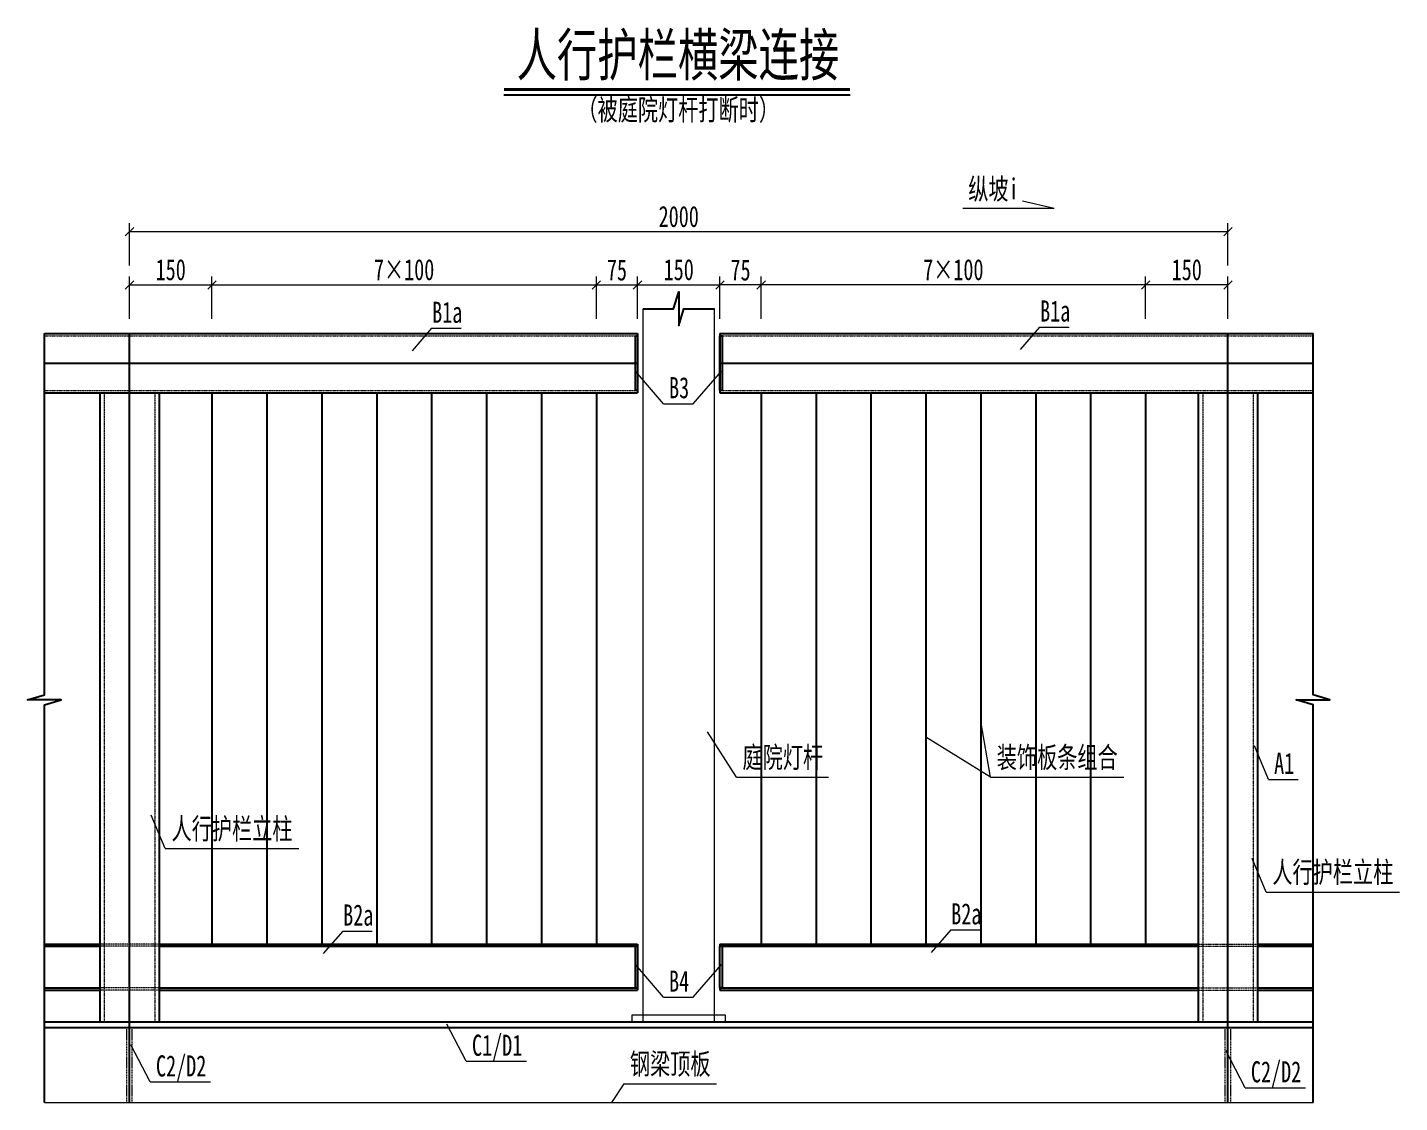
# Model space of a CAD drawing. Header units: millimetres. Extents: x -13368 to 383539, y -58537 to -26098.
# Drawn here: x 14787 to 17285, y -39268 to -37309 of the extents above; entities that cross this region are included whole.
import ezdxf
from ezdxf.enums import TextEntityAlignment as Align

# ---------------------------------------------------------------- set-up
doc = ezdxf.new("R2010")
doc.units = ezdxf.units.MM
doc.linetypes.add('DASHED', pattern=[0.75, 0.5, -0.25])
doc.layers.get('Defpoints').update_dxf_attribs({"color": 8})
for name, color, linetype, lineweight in [('文字', 7, 'Continuous', 15), ('标注线及字体', 2, 'Continuous', 15), ('细实线', 4, 'Continuous', 15), ('虚线', 7, 'DASHED', 13), ('钢板粗线', 1, 'Continuous', 25)]:
    doc.layers.add(name, color=color, linetype=linetype, lineweight=lineweight)
doc.styles.add('111', font='', dxfattribs={"width": 0.7})
doc.styles.add('BM_Dim', font='', dxfattribs={"width": 0.85})
doc.styles.get('111').set_extended_font_data('仿宋_GB2312')
doc.styles.get('BM_Dim').set_extended_font_data('仿宋_GB2312')
doc.dimstyles.new('200', dxfattribs={"dimscale": 0, "dimtxt": 2.5, "dimasz": 1, "dimexe": 1, "dimexo": 1, "dimgap": 0.6, "dimtad": 1, "dimdec": 0, "dimdsep": 46, "dimtxsty": '111', "dimblk": 'OBLIQUE', "dimcen": 0, "dimclrd": 4, "dimclre": 4, "dimclrt": 4, "dimadec": 1, "dimazin": 2, "dimtfac": 1, "dimtdec": 0, "dimtix": 1, "dimtmove": 2, "dimatfit": 3, "dimfxl": 4, "dimfxlon": 1, "dimtolj": 1, "dimlwd": -1, "dimlwe": -1, "dimarcsym": 0})

# ---------------------------------------------------------------- blocks, each defined once
blk = doc.blocks.new('_Oblique')
at = {"color": 0, "linetype": 'ByBlock', "lineweight": -2}
blk.add_line((-0.5, -0.5), (0.5, 0.5), dxfattribs=at)
blk = doc.blocks.new('*D107')
at = {"layer": 'Defpoints', "color": 0, "transparency": 16777216}
for p in [(15122.8, -37778.4), (14972.8, -37920.8), (15122.8, -37986.1)]:
    blk.add_point(p, dxfattribs=at)
at = {"layer": '细实线', "color": 4, "transparency": 16777216}
for p, q in [((14972.8, -37839.9), (14972.8, -37763)), ((15122.8, -37839.9), (15122.8, -37763)), ((14972.8, -37778.4), (15122.8, -37778.4))]:
    blk.add_line(p, q, dxfattribs=at)
at = {"layer": '细实线', "color": 4, "transparency": 16777216, "xscale": 15.38461538461539, "yscale": 15.38461538461539, "zscale": 15.38461538461539, "rotation": 180}
blk.add_blockref('_Oblique', (14972.8, -37778.4), dxfattribs=at)
at = {"layer": '细实线', "color": 4, "transparency": 16777216, "xscale": 15.38461538461539, "yscale": 15.38461538461539, "zscale": 15.38461538461539}
blk.add_blockref('_Oblique', (15122.8, -37778.4), dxfattribs=at)
at = {"layer": '细实线', "color": 4, "transparency": 16777216, "insert": (15047.8, -37750.8), "char_height": 38.46, "attachment_point": 5, "style": '111'}
blk.add_mtext('\\A1;150', dxfattribs=at)
blk = doc.blocks.new('*D108')
at = {"layer": 'Defpoints', "color": 0, "transparency": 16777216}
for p in [(16122.8, -37778.4), (16122.8, -37986.1), (16822.8, -37995.2)]:
    blk.add_point(p, dxfattribs=at)
at = {"layer": '细实线', "color": 4, "transparency": 16777216}
for p, q in [((16122.8, -37839.9), (16122.8, -37763)), ((16822.8, -37839.9), (16822.8, -37763)), ((16822.8, -37778.4), (16122.8, -37778.4))]:
    blk.add_line(p, q, dxfattribs=at)
at = {"layer": '细实线', "color": 4, "transparency": 16777216, "xscale": 15.38461538461539, "yscale": 15.38461538461539, "zscale": 15.38461538461539, "rotation": 180}
blk.add_blockref('_Oblique', (16122.8, -37778.4), dxfattribs=at)
at = {"layer": '细实线', "color": 4, "transparency": 16777216, "xscale": 15.38461538461539, "yscale": 15.38461538461539, "zscale": 15.38461538461539}
blk.add_blockref('_Oblique', (16822.8, -37778.4), dxfattribs=at)
at = {"layer": '细实线', "color": 4, "transparency": 16777216, "insert": (16472.8, -37750.8), "char_height": 38.46, "attachment_point": 5, "style": '111'}
blk.add_mtext('\\A1;7×100', dxfattribs=at)
blk = doc.blocks.new('*D109')
at = {"layer": 'Defpoints', "color": 0, "transparency": 16777216}
for p in [(16822.8, -37778.4), (16972.8, -37920.8), (16822.8, -37986.1)]:
    blk.add_point(p, dxfattribs=at)
at = {"layer": '细实线', "color": 4, "transparency": 16777216}
for p, q in [((16822.8, -37839.9), (16822.8, -37763)), ((16972.8, -37839.9), (16972.8, -37763)), ((16972.8, -37778.4), (16822.8, -37778.4))]:
    blk.add_line(p, q, dxfattribs=at)
at = {"layer": '细实线', "color": 4, "transparency": 16777216, "xscale": 15.38461538461539, "yscale": 15.38461538461539, "zscale": 15.38461538461539, "rotation": 180}
blk.add_blockref('_Oblique', (16822.8, -37778.4), dxfattribs=at)
at = {"layer": '细实线', "color": 4, "transparency": 16777216, "xscale": 15.38461538461539, "yscale": 15.38461538461539, "zscale": 15.38461538461539}
blk.add_blockref('_Oblique', (16972.8, -37778.4), dxfattribs=at)
at = {"layer": '细实线', "color": 4, "transparency": 16777216, "insert": (16897.8, -37750.8), "char_height": 38.46, "attachment_point": 5, "style": '111'}
blk.add_mtext('\\A1;150', dxfattribs=at)
blk = doc.blocks.new('*D110')
at = {"layer": 'Defpoints', "color": 0, "transparency": 16777216}
for p in [(14972.8, -37681.5), (14972.8, -37920.8), (16972.8, -37920.8)]:
    blk.add_point(p, dxfattribs=at)
at = {"layer": '细实线', "color": 4, "transparency": 16777216}
for p, q in [((14972.8, -37743), (14972.8, -37666.1)), ((16972.8, -37743), (16972.8, -37666.1)), ((16972.8, -37681.5), (14972.8, -37681.5))]:
    blk.add_line(p, q, dxfattribs=at)
at = {"layer": '细实线', "color": 4, "transparency": 16777216, "xscale": 15.38461538461539, "yscale": 15.38461538461539, "zscale": 15.38461538461539, "rotation": 180}
blk.add_blockref('_Oblique', (14972.8, -37681.5), dxfattribs=at)
at = {"layer": '细实线', "color": 4, "transparency": 16777216, "xscale": 15.38461538461539, "yscale": 15.38461538461539, "zscale": 15.38461538461539}
blk.add_blockref('_Oblique', (16972.8, -37681.5), dxfattribs=at)
at = {"layer": '细实线', "color": 4, "transparency": 16777216, "insert": (15972.8, -37654), "char_height": 38.46, "attachment_point": 5, "style": '111'}
blk.add_mtext('\\A1;2000', dxfattribs=at)
blk = doc.blocks.new('*D111')
at = {"layer": 'Defpoints', "color": 0, "transparency": 16777216}
for p in [(15822.8, -37778.4), (15122.8, -37995.2), (15822.8, -37986.1)]:
    blk.add_point(p, dxfattribs=at)
at = {"layer": '细实线', "color": 4, "transparency": 16777216}
for p, q in [((15122.8, -37839.9), (15122.8, -37763)), ((15822.8, -37839.9), (15822.8, -37763)), ((15122.8, -37778.4), (15822.8, -37778.4))]:
    blk.add_line(p, q, dxfattribs=at)
at = {"layer": '细实线', "color": 4, "transparency": 16777216, "xscale": 15.38461538461539, "yscale": 15.38461538461539, "zscale": 15.38461538461539, "rotation": 180}
blk.add_blockref('_Oblique', (15122.8, -37778.4), dxfattribs=at)
at = {"layer": '细实线', "color": 4, "transparency": 16777216, "xscale": 15.38461538461539, "yscale": 15.38461538461539, "zscale": 15.38461538461539}
blk.add_blockref('_Oblique', (15822.8, -37778.4), dxfattribs=at)
at = {"layer": '细实线', "color": 4, "transparency": 16777216, "insert": (15472.8, -37750.8), "char_height": 38.46, "attachment_point": 5, "style": '111'}
blk.add_mtext('\\A1;7×100', dxfattribs=at)
blk = doc.blocks.new('*D112')
at = {"layer": 'Defpoints', "color": 0, "transparency": 16777216}
for p in [(15897.8, -37778.4), (15897.8, -37958.4), (15822.8, -37986.1)]:
    blk.add_point(p, dxfattribs=at)
at = {"layer": '细实线', "color": 4, "transparency": 16777216}
for p, q in [((15822.8, -37839.9), (15822.8, -37763)), ((15897.8, -37839.9), (15897.8, -37763)), ((15822.8, -37778.4), (15897.8, -37778.4))]:
    blk.add_line(p, q, dxfattribs=at)
at = {"layer": '细实线', "color": 4, "transparency": 16777216, "xscale": 15.38461538461539, "yscale": 15.38461538461539, "zscale": 15.38461538461539, "rotation": 180}
blk.add_blockref('_Oblique', (15822.8, -37778.4), dxfattribs=at)
at = {"layer": '细实线', "color": 4, "transparency": 16777216, "xscale": 15.38461538461539, "yscale": 15.38461538461539, "zscale": 15.38461538461539}
blk.add_blockref('_Oblique', (15897.8, -37778.4), dxfattribs=at)
at = {"layer": '细实线', "color": 4, "transparency": 16777216, "insert": (15860.3, -37751.3), "char_height": 38.46, "attachment_point": 5, "style": '111'}
blk.add_mtext('\\A1;75', dxfattribs=at)
blk = doc.blocks.new('*D113')
at = {"layer": 'Defpoints', "color": 0, "transparency": 16777216}
for p in [(16047.8, -37778.4), (15897.8, -37974.8), (16047.8, -37974.8)]:
    blk.add_point(p, dxfattribs=at)
at = {"layer": '细实线', "color": 4, "transparency": 16777216}
for p, q in [((15897.8, -37839.9), (15897.8, -37763)), ((16047.8, -37839.9), (16047.8, -37763)), ((15897.8, -37778.4), (16047.8, -37778.4))]:
    blk.add_line(p, q, dxfattribs=at)
at = {"layer": '细实线', "color": 4, "transparency": 16777216, "xscale": 15.38461538461539, "yscale": 15.38461538461539, "zscale": 15.38461538461539, "rotation": 180}
blk.add_blockref('_Oblique', (15897.8, -37778.4), dxfattribs=at)
at = {"layer": '细实线', "color": 4, "transparency": 16777216, "xscale": 15.38461538461539, "yscale": 15.38461538461539, "zscale": 15.38461538461539}
blk.add_blockref('_Oblique', (16047.8, -37778.4), dxfattribs=at)
at = {"layer": '细实线', "color": 4, "transparency": 16777216, "insert": (15972.8, -37750.8), "char_height": 38.46, "attachment_point": 5, "style": '111'}
blk.add_mtext('\\A1;150', dxfattribs=at)
blk = doc.blocks.new('*D114')
at = {"layer": 'Defpoints', "color": 0, "transparency": 16777216}
for p in [(16047.8, -37778.4), (16047.8, -37958.4), (16122.8, -37986.1)]:
    blk.add_point(p, dxfattribs=at)
at = {"layer": '细实线', "color": 4, "transparency": 16777216}
for p, q in [((16047.8, -37839.9), (16047.8, -37763)), ((16122.8, -37839.9), (16122.8, -37763)), ((16122.8, -37778.4), (16047.8, -37778.4))]:
    blk.add_line(p, q, dxfattribs=at)
at = {"layer": '细实线', "color": 4, "transparency": 16777216, "xscale": 15.38461538461539, "yscale": 15.38461538461539, "zscale": 15.38461538461539, "rotation": 180}
blk.add_blockref('_Oblique', (16047.8, -37778.4), dxfattribs=at)
at = {"layer": '细实线', "color": 4, "transparency": 16777216, "xscale": 15.38461538461539, "yscale": 15.38461538461539, "zscale": 15.38461538461539}
blk.add_blockref('_Oblique', (16122.8, -37778.4), dxfattribs=at)
at = {"layer": '细实线', "color": 4, "transparency": 16777216, "insert": (16085.3, -37751.3), "char_height": 38.46, "attachment_point": 5, "style": '111'}
blk.add_mtext('\\A1;75', dxfattribs=at)

msp = doc.modelspace()

# ---------------------------------------------------------------- linework, layer by layer
at = {"color": 4}
msp.add_line((15654.4, -37431.9), (16284.9, -37431.9), dxfattribs=at)
at = {"color": 6, "const_width": 5.54}
msp.add_lwpolyline([(15654.4, -37422.6), (16284.9, -37422.6)], dxfattribs=at)
at = {"color": 4}
for points in [[(15907.8, -37821.7), (15963.5, -37821.7), (15972.8, -37790.9), (15972.8, -37852.4), (15982, -37821.7), (15994.3, -37821.7), (16037.8, -37821.7)], [(14817.7, -39267.6), (14817.7, -38543.2), (14848.5, -38534), (14786.9, -38534), (14817.7, -38524.7), (14817.7, -38512.4), (14817.7, -37866.8)], [(17127.8, -39267.6), (17127.8, -38543.2), (17097.1, -38534), (17158.6, -38534), (17127.8, -38524.7), (17127.8, -38512.4), (17127.8, -37866.8)]]:
    msp.add_lwpolyline(points, dxfattribs=at)
at = {"layer": 'Defpoints'}
for p, q in [((14972.8, -39267.6), (14972.8, -37866.8)), ((16972.8, -39267.6), (16972.8, -37866.8)), ((14817.7, -37920.8), (15897.8, -37920.8)), ((16047.8, -37920.8), (17127.8, -37920.8))]:
    msp.add_line(p, q, dxfattribs=at)
at = {"layer": '细实线'}
for p, q in [((16490.1, -37638.3), (16656.6, -37638.3)), ((16598.5, -37625.4), (16656.6, -37638.3)), ((15907.8, -39120.8), (15907.8, -37821.7)), ((16037.8, -39120.8), (16037.8, -37821.7)), ((15522.9, -37857.4), (15487.4, -37898.4)), ((15522.9, -37857.4), (15576.8, -37857.4)), ((16629.9, -37855.1), (16594.4, -37896.1)), ((16629.9, -37855.1), (16683.8, -37855.1)), ((15945.1, -37994.8), (15893.8, -37935.3)), ((15999, -37994.8), (16050.4, -37935.3)), ((15945.1, -37994.8), (15999, -37994.8)), ((16540.5, -38675.1), (16522.8, -38573)), ((16078.1, -38675.1), (16025.2, -38592.4)), ((16540.5, -38675.1), (16422.8, -38601.9)), ((17046.8, -38679), (17021.3, -38618.1)), ((16078.1, -38675.1), (16245.7, -38675.1)), ((16540.5, -38675.1), (16783.5, -38675.1)), ((17046.8, -38679), (17100.7, -38679)), ((15037.9, -38805.1), (15012.3, -38744.2)), ((15037.9, -38805.1), (15280.9, -38805.1)), ((17042.2, -38884.2), (17016.7, -38823.3)), ((17042.2, -38884.2), (17285.3, -38884.2)), ((15361, -38955.3), (15325.4, -38996.3)), ((15361, -38955.3), (15414.8, -38955.3)), ((16468, -38953.1), (16432.5, -38994.1)), ((16468, -38953.1), (16521.9, -38953.1)), ((15945.1, -39075.7), (15893.8, -39016.2)), ((15999, -39075.7), (16050.4, -39016.2)), ((15945.1, -39075.7), (15999, -39075.7)), ((15586, -39192.4), (15550.5, -39124.7)), ((15010.6, -39230.1), (14975.1, -39162.4)), ((17004.3, -39240.7), (16968.7, -39173)), ((15586, -39192.4), (15695.6, -39192.4)), ((15010.6, -39230.1), (15120.2, -39230.1)), ((15872.8, -39233.5), (15850.6, -39267.6)), ((15872.8, -39233.5), (16041.3, -39233.5)), ((17004.3, -39240.7), (17113.9, -39240.7)), ((14817.7, -39267.6), (17127.8, -39267.6))]:
    msp.add_line(p, q, dxfattribs=at)
msp.add_lwpolyline([(15888.3, -39107.9), (16057.2, -39107.9), (16057.2, -39120.8), (15888.3, -39120.8)], close=True, dxfattribs=at)
at = {"layer": '虚线'}
for p, q in [((14817.7, -37870.8), (15897.8, -37870.8)), ((16047.8, -37870.8), (17127.8, -37870.8)), ((14817.7, -37970.8), (15897.8, -37970.8)), ((14926.8, -37974.8), (14926.8, -39120.8)), ((15018.8, -37974.8), (15018.8, -39120.8)), ((16047.8, -37970.8), (17127.8, -37970.8)), ((16926.8, -37974.8), (16926.8, -39120.8)), ((17018.8, -37974.8), (17018.8, -39120.8)), ((15026.8, -38978.8), (14918.8, -38978.8)), ((15026.8, -38982.8), (14918.8, -38982.8)), ((16918.8, -38978.8), (17026.8, -38978.8)), ((16918.8, -38982.8), (17026.8, -38982.8)), ((15026.8, -39058.8), (14918.8, -39058.8)), ((15026.8, -39062.8), (14918.8, -39062.8)), ((16918.8, -39058.8), (17026.8, -39058.8)), ((16918.8, -39062.8), (17026.8, -39062.8))]:
    msp.add_line(p, q, dxfattribs=at)
at = {"layer": '虚线', "ltscale": 4}
for p, q in [((14967.8, -39267.6), (14967.8, -39130.8)), ((14977.8, -39267.6), (14977.8, -39130.8)), ((16967.8, -39267.6), (16967.8, -39130.8)), ((16977.8, -39267.6), (16977.8, -39130.8))]:
    msp.add_line(p, q, dxfattribs=at)
at = {"layer": '钢板粗线'}
for p, q in [((14817.7, -37866.8), (15897.8, -37866.8)), ((15897.8, -37866.8), (15897.8, -37974.8)), ((16047.8, -37866.8), (17127.8, -37866.8)), ((16047.8, -37866.8), (16047.8, -37974.8)), ((14817.7, -37974.8), (15897.8, -37974.8)), ((14918.8, -37974.8), (14918.8, -39120.8)), ((15026.8, -37974.8), (15026.8, -39120.8)), ((15122.8, -37974.8), (15122.8, -38978.8)), ((15222.8, -37974.8), (15222.8, -38978.8)), ((15322.8, -37974.8), (15322.8, -38978.8)), ((15422.8, -37974.8), (15422.8, -38978.8)), ((15522.8, -37974.8), (15522.8, -38978.8)), ((15622.8, -37974.8), (15622.8, -38978.8)), ((15722.8, -37974.8), (15722.8, -38978.8)), ((15822.8, -37974.8), (15822.8, -38978.8)), ((16047.8, -37974.8), (17127.8, -37974.8)), ((16122.8, -37974.8), (16122.8, -38978.8)), ((16222.8, -37974.8), (16222.8, -38978.8)), ((16322.8, -37974.8), (16322.8, -38978.8)), ((16422.8, -37974.8), (16422.8, -38978.8)), ((16522.8, -37974.8), (16522.8, -38978.8)), ((16622.8, -37974.8), (16622.8, -38978.8)), ((16722.8, -37974.8), (16722.8, -38978.8)), ((16822.8, -37974.8), (16822.8, -38978.8)), ((16918.8, -37974.8), (16918.8, -39120.8)), ((17026.8, -37974.8), (17026.8, -39120.8)), ((14817.7, -38978.8), (14918.8, -38978.8)), ((14817.7, -38982.8), (14918.8, -38982.8)), ((15026.8, -38978.8), (15897.8, -38978.8)), ((15026.8, -38982.8), (15897.8, -38982.8)), ((15897.8, -38978.8), (15897.8, -38982.8)), ((16047.8, -38978.8), (16918.8, -38978.8)), ((16047.8, -38978.8), (16047.8, -38982.8)), ((16047.8, -38982.8), (16918.8, -38982.8)), ((17026.8, -38978.8), (17127.8, -38978.8)), ((17026.8, -38982.8), (17127.8, -38982.8)), ((14817.7, -39058.8), (14918.8, -39058.8)), ((14817.7, -39062.8), (14918.8, -39062.8)), ((15026.8, -39058.8), (15897.8, -39058.8)), ((15026.8, -39062.8), (15897.8, -39062.8)), ((15897.8, -39058.8), (15897.8, -39062.8)), ((16047.8, -39058.8), (16918.8, -39058.8)), ((16047.8, -39058.8), (16047.8, -39062.8)), ((16047.8, -39062.8), (16918.8, -39062.8)), ((17026.8, -39058.8), (17127.8, -39058.8)), ((17026.8, -39062.8), (17127.8, -39062.8)), ((14817.7, -39120.8), (17127.8, -39120.8)), ((14817.7, -39130.8), (17127.8, -39130.8))]:
    msp.add_line(p, q, dxfattribs=at)
for points in [[(15893.8, -37870.8), (15897.8, -37870.8), (15897.8, -37970.8), (15893.8, -37970.8)], [(16047.8, -37870.8), (16051.8, -37870.8), (16051.8, -37970.8), (16047.8, -37970.8)], [(15893.8, -38982.8), (15897.8, -38982.8), (15897.8, -39058.8), (15893.8, -39058.8)], [(16047.8, -38982.8), (16051.8, -38982.8), (16051.8, -39058.8), (16047.8, -39058.8)]]:
    msp.add_lwpolyline(points, close=True, dxfattribs=at)

# ---------------------------------------------------------------- texts
at = {"layer": '文字', "style": 'BM_Dim', "width": 0.7}
for s, p in [('（被庭院灯杆打断时）', (15971.9, -37490)), ('纵坡i', (16545.8, -37634.3)), ('B1a', (15551.3, -37858.9)), ('B1a', (16658.3, -37856.6)), ('B3', (15973.5, -37996.3)), ('庭院灯杆', (16162.3, -38669.5)), ('装饰板条组合', (16662, -38669.5)), ('A1', (17075.2, -38680.5)), ('人行护栏立柱', (15159.4, -38799.5)), ('人行护栏立柱', (17163.8, -38878.6)), ('B2a', (15389.3, -38956.8)), ('B2a', (16496.4, -38954.6)), ('B4', (15973.5, -39077.2)), ('C1/D1', (15642.2, -39193.9)), ('钢梁顶板', (15957.3, -39227.9)), ('C2/D2', (15066.8, -39231.6)), ('C2/D2', (17060.4, -39242.3))]:
    msp.add_text(s, height=38.46, dxfattribs=at).set_placement(p, align=Align.BOTTOM_CENTER)
at = {"layer": '标注线及字体', "color": 0, "style": '111', "width": 0.7}
msp.add_text('人行护栏横梁连接', height=76.92, dxfattribs=at).set_placement((15971.4, -37357.9), align=Align.MIDDLE)

# ---------------------------------------------------------------- dimensions: what is measured, and where the dimension line sits
at = {"layer": '细实线'}
for base, p1, p2, override, picture, middle in [((14972.8, -37681.5), (16972.8, -37920.8), (14972.8, -37920.8), {"dimscale": 15.384615, "dimblk": 'Oblique'}, '*D110', (15972.8, -37654)), ((16047.8, -37778.4), (16122.8, -37986.1), (16047.8, -37958.4), {"dimscale": 15.384615, "dimblk": 'Oblique'}, '*D114', (16085.3, -37751.3)), ((16822.8, -37778.4), (16972.8, -37920.8), (16822.8, -37986.1), {"dimscale": 15.384615}, '*D109', (16897.8, -37750.8))]:
    dim = msp.add_linear_dim(base=base, p1=p1, p2=p2, angle=180, dimstyle='200', override=override, dxfattribs=at)
    dim.commit()
    dim.dimension.update_dxf_attribs({"geometry": picture, "text_midpoint": middle})
for base, p1, p2, override, picture, middle in [((15122.8, -37778.4), (14972.8, -37920.8), (15122.8, -37986.1), {"dimscale": 15.384615}, '*D107', (15047.8, -37750.8)), ((15897.8, -37778.4), (15822.8, -37986.1), (15897.8, -37958.4), {"dimscale": 15.384615, "dimblk": 'Oblique'}, '*D112', (15860.3, -37751.3)), ((16047.8, -37778.4), (15897.8, -37974.8), (16047.8, -37974.8), {"dimscale": 15.384615, "dimblk": 'Oblique'}, '*D113', (15972.8, -37750.8))]:
    dim = msp.add_linear_dim(base=base, p1=p1, p2=p2, dimstyle='200', override=override, dxfattribs=at)
    dim.commit()
    dim.dimension.update_dxf_attribs({"geometry": picture, "text_midpoint": middle})
for base, p1, p2, angle, picture, middle in [((15822.8, -37778.4), (15122.8, -37995.2), (15822.8, -37986.1), 0, '*D111', (15472.8, -37750.8)), ((16122.8, -37778.4), (16822.8, -37995.2), (16122.8, -37986.1), 180, '*D108', (16472.8, -37750.8))]:
    dim = msp.add_linear_dim(base=base, p1=p1, p2=p2, angle=angle, text='7×100', dimstyle='200', override={"dimscale": 15.384615, "dimtxsty": '111'}, dxfattribs=at)
    dim.commit()
    dim.dimension.update_dxf_attribs({"geometry": picture, "text_midpoint": middle})

doc.saveas('drawing.dxf')
